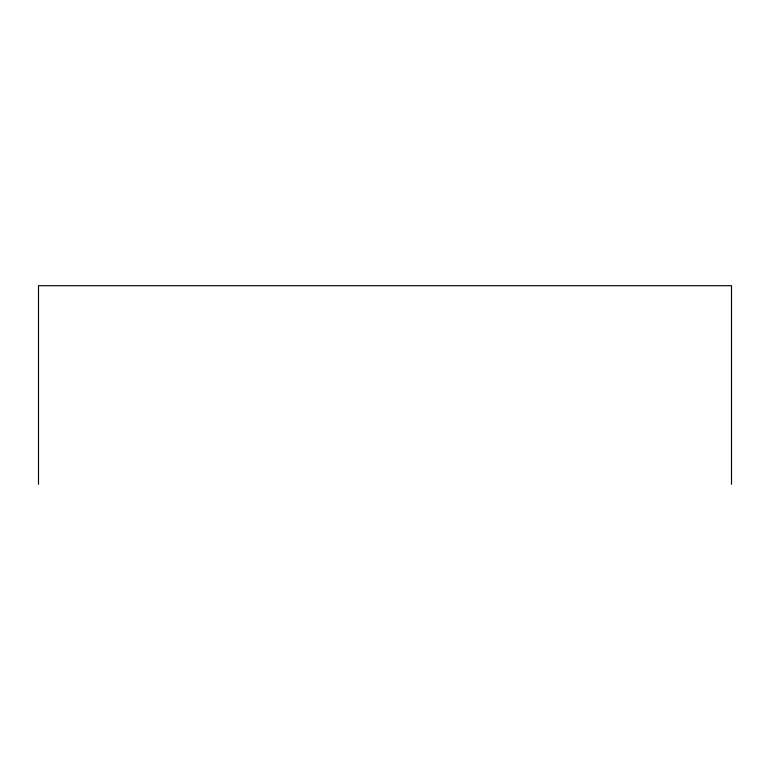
<?xml version="1.0" encoding="UTF-8"?>
<svg xmlns="http://www.w3.org/2000/svg" width="770" height="770" viewBox="0 0 770 770"><rect width="100%" height="100%" fill="white"/><g stroke="black" fill="none" stroke-linecap="round" stroke-linejoin="round"><path stroke-width="1.16" d="M731.5 484.311L731.5 285.689L38.5 285.689L38.5 484.311"/></g></svg>
